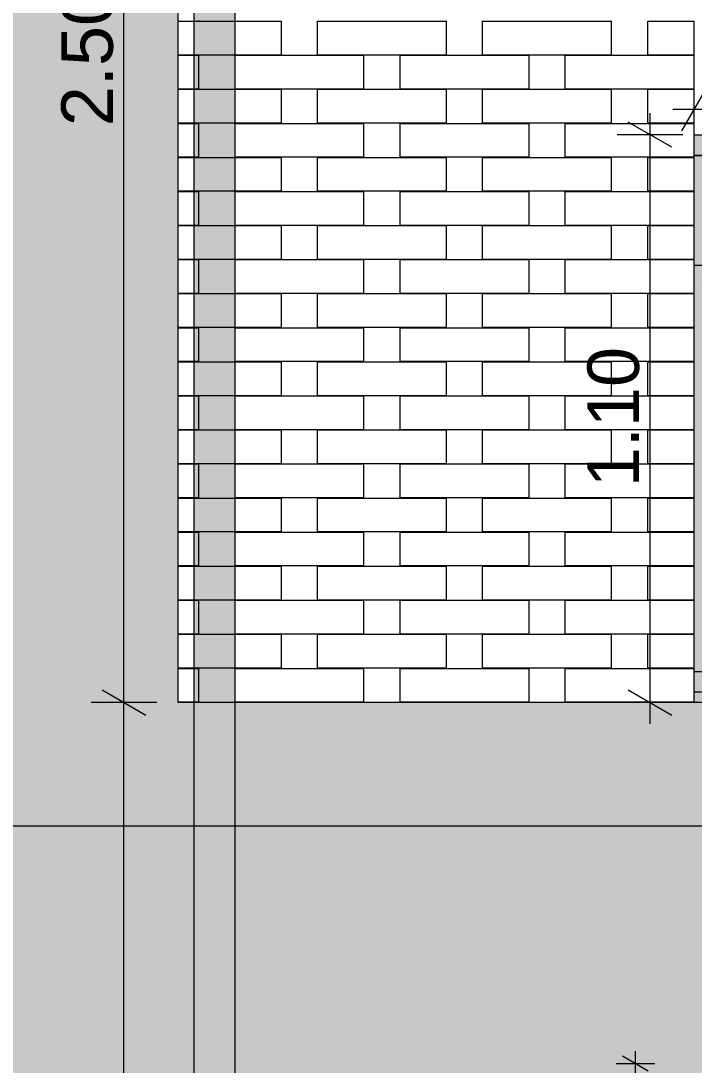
# Model space of a CAD drawing. Header units: millimetres. Extents: x 475616349 to 476941521, y 4620115302 to 4621446928.
# Drawn here: x 476654757 to 476656062, y 4620522118 to 4620524141 of the extents above; entities that cross this region are included whole.
import ezdxf

# ---------------------------------------------------------------- set-up
doc = ezdxf.new("R2010")
doc.units = ezdxf.units.MM
doc.header["$MEASUREMENT"] = 0
doc.set_wipeout_variables(frame=1)
doc.linetypes.add('Wipeout_Contour', pattern=[1000, 0, -1000])
for name, color, linetype, lineweight in [('0_Pen_No__250_Pen_No__255', 255, 'Continuous', 0), ('0_Pen_No__250_Pen_No__7', 7, 'Continuous', 0), ('2D Drafting - General_Pen_No__30_Pen_No__9_Pen_No__9_Pen_No__253', 252, 'Continuous', 0), ('2D Drafting - General_Pen_No__30_Pen_No__9_Pen_No__9_Pen_No__7', 7, 'Continuous', 0), ('New_2D Drafting - General_Pen_No__30_Pen_No__9_Pen_No__9_Pen_No__255', 255, 'Continuous', 0), ('New_2D Drafting - General_Pen_No__30_Pen_No__9_Pen_No__9_Pen_No__7', 7, 'Continuous', 0), ('New_Structural - Bearing_Pen_No__250', 7, 'Continuous', 0), ('New_zoma_Pen_No__4', 7, 'Continuous', 0), ('New_zoma_Pen_No__7', 7, 'Continuous', 0), ('Structural - Bearing_Pen_No__250', 7, 'Continuous', 0), ('zoma_Pen_No__142', 142, 'Continuous', 0)]:
    doc.layers.add(name, color=color, linetype=linetype, lineweight=lineweight)
doc.layers.add('New_zoma', color=7, linetype='Continuous')
doc.layers.add('zoma', color=7, linetype='Continuous')
doc.styles.add('GENERATED_STYLE_1', font='arial.ttf')
doc.styles.add('GENERATED_STYLE_2', font='arial.ttf')
doc.dimstyles.new('GENERATED_STYLE__1', dxfattribs={"dimtxt": 200, "dimasz": 64.421331, "dimexe": 0.18, "dimexo": 3, "dimgap": 0.09, "dimtad": 1, "dimtih": 1, "dimtoh": 1, "dimlfac": 0.001, "dimzin": 0, "dimdsep": 46, "dimtxsty": 'GENERATED_STYLE_2', "dimblk": 'ARROWHEAD_2', "dimblk1": 'ARROWHEAD_2', "dimblk2": 'ARROWHEAD_2', "dimcen": 0.09, "dimclrd": 142, "dimclre": 142, "dimclrt": 142, "dimadec": 0, "dimazin": 0, "dimtfac": 1, "dimtdec": 4, "dimtmove": 0, "dimatfit": 3, "dimfxl": 1, "dimtolj": 1, "dimtzin": 0, "dimarcsym": 0})
doc.dimstyles.new('GENERATED_STYLE__18', dxfattribs={"dimtxt": 100, "dimasz": 64.421331, "dimexe": 0.18, "dimexo": 3, "dimgap": 0.09, "dimtad": 1, "dimtih": 1, "dimtoh": 1, "dimlfac": 0.001, "dimzin": 0, "dimdsep": 46, "dimtxsty": 'GENERATED_STYLE_1', "dimblk": 'ARROWHEAD_2', "dimblk1": 'ARROWHEAD_2', "dimblk2": 'ARROWHEAD_2', "dimcen": 0.09, "dimclrd": 7, "dimclre": 7, "dimclrt": 7, "dimadec": 0, "dimazin": 0, "dimtfac": 1, "dimtdec": 4, "dimtmove": 0, "dimatfit": 3, "dimfxl": 1, "dimtolj": 1, "dimtzin": 0, "dimarcsym": 0})
doc.dimstyles.new('GENERATED_STYLE__19', dxfattribs={"dimtxt": 100, "dimasz": 64.421331, "dimexe": 0.18, "dimexo": 3, "dimgap": 0.09, "dimtad": 1, "dimlfac": 0.001, "dimzin": 0, "dimdsep": 46, "dimtxsty": 'GENERATED_STYLE_1', "dimblk": 'ARROWHEAD_2', "dimblk1": 'ARROWHEAD_2', "dimblk2": 'ARROWHEAD_2', "dimcen": 0.09, "dimclrd": 7, "dimclre": 7, "dimclrt": 7, "dimadec": 0, "dimazin": 0, "dimtfac": 1, "dimtdec": 4, "dimtmove": 0, "dimatfit": 3, "dimfxl": 1, "dimtolj": 1, "dimtzin": 0, "dimarcsym": 0})
doc.dimstyles.new('GENERATED_STYLE__20', dxfattribs={"dimtxt": 50, "dimasz": 38, "dimexe": 0.18, "dimexo": 3, "dimgap": 0.09, "dimtad": 1, "dimlfac": 0.001, "dimzin": 0, "dimdsep": 46, "dimtxsty": 'GENERATED_STYLE_1', "dimblk": 'ARROWHEAD_2', "dimblk1": 'ARROWHEAD_2', "dimblk2": 'ARROWHEAD_2', "dimcen": 0.09, "dimclrd": 7, "dimclre": 7, "dimclrt": 7, "dimadec": 0, "dimazin": 0, "dimtfac": 1, "dimtdec": 4, "dimtmove": 0, "dimatfit": 3, "dimfxl": 1, "dimtolj": 1, "dimtzin": 0, "dimarcsym": 0})
doc.dimstyles.new('GENERATED_STYLE__22', dxfattribs={"dimtxt": 50, "dimasz": 64.421331, "dimexe": 0.18, "dimexo": 3, "dimgap": 0.09, "dimtad": 1, "dimtih": 1, "dimtoh": 1, "dimlfac": 0.001, "dimzin": 0, "dimdsep": 46, "dimtxsty": 'GENERATED_STYLE_1', "dimblk": 'ARROWHEAD_2', "dimblk1": 'ARROWHEAD_2', "dimblk2": 'ARROWHEAD_2', "dimcen": 0.09, "dimclrd": 7, "dimclre": 7, "dimclrt": 7, "dimadec": 0, "dimazin": 0, "dimtfac": 1, "dimtdec": 4, "dimtmove": 0, "dimatfit": 3, "dimfxl": 1, "dimtolj": 1, "dimtzin": 0, "dimarcsym": 0})
doc.dimstyles.new('GENERATED_STYLE__50', dxfattribs={"dimtxt": 80.000001, "dimasz": 64.421331, "dimexe": 0.18, "dimexo": 3, "dimgap": 0.09, "dimtad": 1, "dimtih": 1, "dimtoh": 1, "dimlfac": 0.001, "dimzin": 0, "dimdsep": 46, "dimtxsty": 'GENERATED_STYLE_1', "dimblk": 'ARROWHEAD_2', "dimblk1": 'ARROWHEAD_2', "dimblk2": 'ARROWHEAD_2', "dimcen": 0.09, "dimclrd": 7, "dimclre": 7, "dimclrt": 7, "dimadec": 0, "dimazin": 0, "dimtfac": 1, "dimtdec": 4, "dimtmove": 0, "dimatfit": 3, "dimfxl": 1, "dimtolj": 1, "dimtzin": 0, "dimarcsym": 0})

# ---------------------------------------------------------------- blocks, each defined once
blk = doc.blocks.new('*D215', base_point=(476577134.1, 4620325125.7))
at = {"layer": 'zoma_Pen_No__142', "color": 142, "linetype": 'Continuous', "lineweight": 0, "transparency": 16777216}
for p, q in [((476647935.8, 4620514536.2), (476647935.8, 4620514663.4)), ((476689735.8, 4620514536.2), (476689735.8, 4620514663.4)), ((476647960.3, 4620514642.2), (476647911.3, 4620514557.4)), ((476689711.3, 4620514557.4), (476689760.3, 4620514642.2)), ((476647894.3, 4620514599.8), (476647935.8, 4620514599.8)), ((476647935.8, 4620514599.8), (476689735.8, 4620514599.8)), ((476689735.8, 4620514599.8), (476689777.2, 4620514599.8))]:
    blk.add_line(p, q, dxfattribs=at)
at = {"layer": 'zoma_Pen_No__142', "color": 142, "lineweight": 0, "transparency": 16777216, "insert": (476668493.8, 4620514639.8), "char_height": 200, "attachment_point": 7, "style": 'GENERATED_STYLE_2'}
blk.add_mtext('\\A1;{\\pql;\\fArial CYR|b0|i0|c204|p34;41.80}', dxfattribs=at)
blk = doc.blocks.new('ARROWHEAD_2')
at = {"color": 0, "linetype": 'Continuous', "lineweight": 0}
for p, q in [((-0.378, -0.655), (0.378, 0.655)), ((0, 0), (-1, 0))]:
    blk.add_line(p, q, dxfattribs=at)
blk = doc.blocks.new('*D728', base_point=(476577134.1, 4620325125.7))
at = {"layer": 'New_zoma_Pen_No__4', "color": 7, "linetype": 'Continuous', "lineweight": 0, "transparency": 16777216}
for p, q in [((476655973.2, 4620522105.9), (476655923.2, 4620522134.8)), ((476655948.2, 4620522120.4), (476655948.2, 4620522144.8)), ((476655985.7, 4620522120.4), (476655910.7, 4620522120.4)), ((476655948.2, 4620519620.4), (476655948.2, 4620522120.4)), ((476655985.7, 4620519620.4), (476655910.7, 4620519620.4)), ((476655923.2, 4620519634.8), (476655973.2, 4620519606)), ((476655948.2, 4620519596), (476655948.2, 4620519620.4))]:
    blk.add_line(p, q, dxfattribs=at)
at = {"color": 254, "linetype": 'Wipeout_Contour', "lineweight": 0, "ltscale": 18580167479.62751, "transparency": 16777216}
blk.add_wipeout([(476655938.2, 4620520803.9), (476655938.2, 4620520936.9), (476655888.2, 4620520936.9), (476655888.2, 4620520803.9)], dxfattribs=at).dxf.layer = 'New_zoma'
at = {"layer": 'New_zoma_Pen_No__7', "color": 7, "lineweight": 0, "transparency": 16777216, "insert": (476655938.2, 4620520803.9), "char_height": 50, "attachment_point": 7, "rotation": 90, "style": 'GENERATED_STYLE_1'}
blk.add_mtext('\\A1;{\\pql;\\fArial|b0|i0|c0|p34;2.50}', dxfattribs=at)
blk = doc.blocks.new('*D730', base_point=(476577134.1, 4620325125.7))
at = {"layer": 'New_zoma_Pen_No__4', "color": 7, "linetype": 'Continuous', "lineweight": 0, "transparency": 16777216}
for p, q in [((476655976.6, 4620523920.3), (476655976.6, 4620523961.8)), ((476656019, 4620523895.9), (476655934.2, 4620523944.8)), ((476656040.2, 4620523920.3), (476655913, 4620523920.3)), ((476655976.6, 4620522820.4), (476655976.6, 4620523920.3)), ((476655934.2, 4620522844.8), (476656019, 4620522795.9)), ((476656040.2, 4620522820.4), (476655913, 4620522820.4)), ((476655976.6, 4620522778.9), (476655976.6, 4620522820.4))]:
    blk.add_line(p, q, dxfattribs=at)
at = {"layer": 'New_zoma_Pen_No__7', "color": 7, "lineweight": 0, "transparency": 16777216, "insert": (476655956.6, 4620523237.3), "char_height": 100, "attachment_point": 7, "rotation": 90, "style": 'GENERATED_STYLE_1'}
blk.add_mtext('\\A1;{\\pql;\\fArial|b0|i0|c0|p34;1.10}', dxfattribs=at)
blk = doc.blocks.new('*D732', base_point=(476577134.1, 4620325125.7))
at = {"layer": 'New_zoma_Pen_No__4', "color": 7, "linetype": 'Continuous', "lineweight": 0, "transparency": 16777216}
for p, q in [((476654914.2, 4620522844.8), (476654999, 4620522795.9)), ((476655020.2, 4620522820.4), (476654893, 4620522820.4)), ((476654956.6, 4620519520.4), (476654956.6, 4620522820.4)), ((476654914.2, 4620519544.8), (476654999, 4620519495.9)), ((476655020.2, 4620519520.4), (476654893, 4620519520.4))]:
    blk.add_line(p, q, dxfattribs=at)
at = {"layer": 'New_zoma_Pen_No__7', "color": 7, "lineweight": 0, "transparency": 16777216, "insert": (476654936.6, 4620521037.3), "char_height": 100, "attachment_point": 7, "rotation": 90, "style": 'GENERATED_STYLE_1'}
blk.add_mtext('\\A1;{\\pql;\\fArial|b0|i0|c0|p34;3.30}', dxfattribs=at)
blk = doc.blocks.new('*D733', base_point=(476577134.1, 4620325125.7))
at = {"layer": 'New_zoma_Pen_No__4', "color": 7, "linetype": 'Continuous', "lineweight": 0, "transparency": 16777216}
for p, q in [((476654914.2, 4620525343.8), (476654999, 4620525294.9)), ((476655020.2, 4620525319.4), (476654893, 4620525319.4)), ((476654956.6, 4620522820.4), (476654956.6, 4620525319.4)), ((476654914.2, 4620522844.8), (476654999, 4620522795.9)), ((476655020.2, 4620522820.4), (476654893, 4620522820.4))]:
    blk.add_line(p, q, dxfattribs=at)
at = {"layer": 'New_zoma_Pen_No__7', "color": 7, "lineweight": 0, "transparency": 16777216, "insert": (476654936.6, 4620523936.8), "char_height": 100, "attachment_point": 7, "rotation": 90, "style": 'GENERATED_STYLE_1'}
blk.add_mtext('\\A1;{\\pql;\\fArial|b0|i0|c0|p34;2.50}', dxfattribs=at)
blk = doc.blocks.new('*D739', base_point=(476577134.1, 4620325125.7))
at = {"layer": 'New_zoma_Pen_No__4', "color": 7, "linetype": 'Continuous', "lineweight": 0, "transparency": 16777216}
for p, q in [((476654662, 4620522517.5), (476654662, 4620522644.6)), ((476661962.1, 4620522517.5), (476661962.1, 4620522644.6)), ((476654686.5, 4620522623.4), (476654637.5, 4620522538.6)), ((476661937.7, 4620522538.6), (476661986.6, 4620522623.4)), ((476654620.6, 4620522581), (476654662, 4620522581)), ((476654662, 4620522581), (476661962.1, 4620522581)), ((476661962.1, 4620522581), (476662003.6, 4620522581))]:
    blk.add_line(p, q, dxfattribs=at)
at = {"layer": 'New_zoma_Pen_No__7', "color": 7, "lineweight": 0, "transparency": 16777216, "insert": (476658179, 4620522601), "char_height": 100, "attachment_point": 7, "style": 'GENERATED_STYLE_1'}
blk.add_mtext('\\A1;{\\pql;\\fArial|b0|i0|c0|p34;7.30}', dxfattribs=at)
blk = doc.blocks.new('*D752', base_point=(476577134.1, 4620325125.7))
at = {"layer": 'New_zoma_Pen_No__4', "color": 7, "linetype": 'Continuous', "lineweight": 0, "transparency": 16777216}
for p, q in [((476656062, 4620526827.7), (476656062, 4620526954.8)), ((476660562, 4620526827.7), (476660562, 4620526954.8)), ((476656086.5, 4620526933.6), (476656037.5, 4620526848.9)), ((476660537.5, 4620526848.9), (476660586.5, 4620526933.6)), ((476656020.6, 4620526891.2), (476656062, 4620526891.2)), ((476656062, 4620526891.2), (476660562, 4620526891.2)), ((476660562, 4620526891.2), (476660603.5, 4620526891.2))]:
    blk.add_line(p, q, dxfattribs=at)
at = {"layer": 'New_zoma_Pen_No__7', "color": 7, "lineweight": 0, "transparency": 16777216, "insert": (476658179, 4620526911.2), "char_height": 100, "attachment_point": 7, "style": 'GENERATED_STYLE_1'}
blk.add_mtext('\\A1;{\\pql;\\fArial|b0|i0|c0|p34;4.50}', dxfattribs=at)
blk = doc.blocks.new('*D756', base_point=(476577134.1, 4620325125.7))
at = {"layer": 'New_zoma_Pen_No__4', "color": 7, "linetype": 'Continuous', "lineweight": 0, "transparency": 16777216}
for p, q in [((476656062, 4620530027.7), (476656062, 4620530154.8)), ((476660562, 4620530027.7), (476660562, 4620530154.8)), ((476656086.5, 4620530133.6), (476656037.5, 4620530048.9)), ((476660537.5, 4620530048.9), (476660586.5, 4620530133.6)), ((476656020.6, 4620530091.2), (476656062, 4620530091.2)), ((476656062, 4620530091.2), (476660562, 4620530091.2)), ((476660562, 4620530091.2), (476660603.5, 4620530091.2))]:
    blk.add_line(p, q, dxfattribs=at)
at = {"layer": 'New_zoma_Pen_No__7', "color": 7, "lineweight": 0, "transparency": 16777216, "insert": (476658179, 4620530111.2), "char_height": 100, "attachment_point": 7, "style": 'GENERATED_STYLE_1'}
blk.add_mtext('\\A1;{\\pql;\\fArial|b0|i0|c0|p34;4.50}', dxfattribs=at)
blk = doc.blocks.new('*D2095', base_point=(476577134.1, 4620325125.7))
at = {"layer": 'New_zoma_Pen_No__4', "color": 7, "linetype": 'Continuous', "lineweight": 0, "transparency": 16777216}
for p, q in [((476656062, 4620523906.5), (476656062, 4620524033.7)), ((476660562, 4620523906.5), (476660562, 4620524033.7)), ((476656086.5, 4620524012.5), (476656037.5, 4620523927.7)), ((476660537.5, 4620523927.7), (476660586.5, 4620524012.5)), ((476656020.6, 4620523970.1), (476656062, 4620523970.1)), ((476656062, 4620523970.1), (476660562, 4620523970.1)), ((476660562, 4620523970.1), (476660603.5, 4620523970.1))]:
    blk.add_line(p, q, dxfattribs=at)
at = {"layer": 'New_zoma_Pen_No__7', "color": 7, "lineweight": 0, "transparency": 16777216, "insert": (476658205.6, 4620523986.1), "char_height": 80, "attachment_point": 7, "style": 'GENERATED_STYLE_1'}
blk.add_mtext('\\A1;{\\pql;\\fArial|b0|i0|c0|p34;4.50}', dxfattribs=at)
blk = doc.blocks.new('*D2266', base_point=(476577134.1, 4620325125.7))
at = {"layer": 'New_zoma_Pen_No__4', "color": 7, "linetype": 'Continuous', "lineweight": 0, "transparency": 16777216}
for p, q in [((476656102, 4620523604.2), (476656102, 4620523731.4)), ((476657555, 4620523604.2), (476657555, 4620523731.4)), ((476656126.5, 4620523710.2), (476656077.5, 4620523625.4)), ((476657530.5, 4620523625.4), (476657579.5, 4620523710.2)), ((476656060.6, 4620523667.8), (476656102, 4620523667.8)), ((476656102, 4620523667.8), (476657555, 4620523667.8)), ((476657555, 4620523667.8), (476657596.5, 4620523667.8))]:
    blk.add_line(p, q, dxfattribs=at)
at = {"color": 254, "linetype": 'Wipeout_Contour', "lineweight": 0, "ltscale": 18580179125.26912, "transparency": 16777216}
blk.add_wipeout([(476656762, 4620523677.8), (476656895, 4620523677.8), (476656895, 4620523727.8), (476656762, 4620523727.8)], dxfattribs=at).dxf.layer = 'New_zoma'
at = {"layer": 'New_zoma_Pen_No__7', "color": 7, "lineweight": 0, "transparency": 16777216, "insert": (476656762, 4620523677.8), "char_height": 50, "attachment_point": 7, "style": 'GENERATED_STYLE_1'}
blk.add_mtext('\\A1;{\\pql;\\fArial|b0|i0|c0|p34;1.45}', dxfattribs=at)

msp = doc.modelspace()

# ---------------------------------------------------------------- hatches: boundary and pattern name
at = {"layer": '0_Pen_No__250_Pen_No__255', "linetype": 'Continuous', "lineweight": 0, "true_color": 0x3f3f3f}
msp.add_hatch(color=250, dxfattribs=at).paths.add_polyline_path([(476655172.006, 4620517320.31), (476655172.006, 4620529295.176), (476655092.007, 4620529295.176), (476655092.007, 4620517320.31)])
at = {"layer": '2D Drafting - General_Pen_No__30_Pen_No__9_Pen_No__9_Pen_No__253', "linetype": 'Continuous', "lineweight": 0}
h = msp.add_hatch(dxfattribs=at)
h.set_pattern_fill('BRICK___RUNNING_BOND', color=252, style=0, pattern_type=2)
h.set_pattern_definition([(0, (476692910.175, 4620522353.93), (0, 66.64), []), (90, (476692910.17, 4620522353.93), (-244.8, 0), [66.64, -66.64]), (90, (476693032.57, 4620522420.57), (-244.8, 0), [66.64, -66.64])])
h.paths.add_polyline_path([(476647692.13, 4620532819.956), (476647692.13, 4620519520.362), (476648861.998, 4620519520.362), (476648862.006, 4620522120.37), (476648862.006, 4620523542.007), (476648862.006, 4620531720.362), (476648862.006, 4620531932.715), (476648862.006, 4620532420.362), (476654662.006, 4620532420.362), (476654662.006, 4620519520.362), (476661919.968, 4620519520.362), (476661962.147, 4620519520.362), (476661962.147, 4620522820.364), (476661962.147, 4620525320.374), (476661962.147, 4620525944.887), (476661962.147, 4620532420.374), (476665762.003, 4620532420.374), (476665762.003, 4620522120.38), (476665162.198, 4620522120.38), (476665162.198, 4620517320.329), (476668462.159, 4620517320.329), (476668462.159, 4620517320.295), (476668932.159, 4620517320.295), (476668932.159, 4620532819.956), (476661962.147, 4620532819.956), (476655062.006, 4620532819.956)])
h.paths.add_polyline_path([(476661562.006, 4620526020.374), (476655062.006, 4620526020.374), (476655062.006, 4620528520.374), (476661562.006, 4620528520.374)], flags=0)
h.paths.add_polyline_path([(476661562.006, 4620522820.364), (476655062.006, 4620522820.364), (476655062.006, 4620525320.374), (476661562.006, 4620525320.374)], flags=0)
h.paths.add_polyline_path([(476661562.006, 4620529220.374), (476655062.006, 4620529220.374), (476655062.006, 4620531720.361), (476661562.006, 4620531720.361)], flags=0)
h.paths.add_polyline_path([(476656112.047, 4620522120.412), (476656112.047, 4620519620.412), (476657707.931, 4620519620.412), (476657712.047, 4620519620.412), (476657712.047, 4620522120.412)], flags=0)
h.paths.add_polyline_path([(476666262.224, 4620522120.362), (476666262.224, 4620520520.362), (476667862.223, 4620520520.362), (476667862.223, 4620522120.362)], flags=0)
h.paths.add_polyline_path([(476667862.223, 4620530120.362), (476667862.223, 4620531720.362), (476666262.224, 4620531720.362), (476666262.224, 4620530120.362)], flags=0)
h.paths.add_polyline_path([(476666262.228, 4620528520.362), (476666262.228, 4620526920.362), (476667862.228, 4620526920.362), (476667862.228, 4620528520.362)], flags=0)
h.paths.add_polyline_path([(476666262.228, 4620523720.362), (476667862.228, 4620523720.362), (476667862.228, 4620525320.362), (476666262.228, 4620525320.362)], flags=0)
h.paths.add_polyline_path([(476666262.435, 4620518320.362), (476667862.006, 4620518320.362), (476667862.006, 4620518920.362), (476666262.435, 4620518920.362)], flags=0)
at = {"layer": 'New_2D Drafting - General_Pen_No__30_Pen_No__9_Pen_No__9_Pen_No__255', "linetype": 'Continuous', "lineweight": 0}
for points in [[(476660562.006, 4620523920.349), (476660562.006, 4620523880.349), (476656062.006, 4620523880.349), (476656062.006, 4620523920.349)], [(476656102.006, 4620522820.355), (476656062.006, 4620522820.355), (476656062.006, 4620523880.349), (476656102.006, 4620523880.349)], [(476660562.006, 4620522880.347), (476660562.006, 4620522840.347), (476656062.006, 4620522840.347), (476656062.006, 4620522880.347)]]:
    msp.add_hatch(color=255, dxfattribs=at).paths.add_polyline_path(points)

# ---------------------------------------------------------------- linework, layer by layer
at = {"layer": '0_Pen_No__250_Pen_No__7', "color": 7, "linetype": 'Continuous', "lineweight": 0, "flags": 128}
msp.add_lwpolyline([(476655172.006, 4620517320.31), (476655172.006, 4620529295.176), (476655092.007, 4620529295.176), (476655092.007, 4620517320.31)], close=True, dxfattribs=at)
at = {"layer": '2D Drafting - General_Pen_No__30_Pen_No__9_Pen_No__9_Pen_No__7', "color": 7, "linetype": 'Continuous', "lineweight": 0, "flags": 128}
msp.add_lwpolyline([(476661562.006, 4620522820.364), (476655062.006, 4620522820.364), (476655062.006, 4620525320.374), (476661562.006, 4620525320.374)], close=True, dxfattribs=at)
at = {"layer": 'New_2D Drafting - General_Pen_No__30_Pen_No__9_Pen_No__9_Pen_No__7', "color": 7, "linetype": 'Continuous', "lineweight": 0, "flags": 128}
for points in [[(476660562.006, 4620523920.349), (476660562.006, 4620523880.349), (476656062.006, 4620523880.349), (476656062.006, 4620523920.349)], [(476656102.006, 4620522820.355), (476656062.006, 4620522820.355), (476656062.006, 4620523880.349), (476656102.006, 4620523880.349)], [(476660562.006, 4620522880.347), (476660562.006, 4620522840.347), (476656062.006, 4620522840.347), (476656062.006, 4620522880.347)]]:
    msp.add_lwpolyline(points, close=True, dxfattribs=at)
at = {"layer": 'New_Structural - Bearing_Pen_No__250', "color": 7, "linetype": 'Continuous', "lineweight": 0}
for p, q in [((476655062.006, 4620524140.374), (476655262.006, 4620524140.374)), ((476655102.006, 4620524140.374), (476655102.006, 4620524141.374)), ((476655262.006, 4620524075.374), (476655262.006, 4620524140.374)), ((476655332.006, 4620524140.374), (476655582.006, 4620524140.374)), ((476655332.006, 4620524075.374), (476655332.006, 4620524140.374)), ((476655582.006, 4620524075.374), (476655582.006, 4620524140.374)), ((476655652.006, 4620524140.374), (476655902.006, 4620524140.374)), ((476655652.006, 4620524075.374), (476655652.006, 4620524140.374)), ((476655902.006, 4620524075.374), (476655902.006, 4620524140.374)), ((476655972.006, 4620524140.374), (476656062.006, 4620524140.374)), ((476655972.006, 4620524075.374), (476655972.006, 4620524140.374)), ((476656062.006, 4620524075.374), (476656062.006, 4620524140.374)), ((476655062.006, 4620524075.374), (476655262.006, 4620524075.374)), ((476655062.006, 4620524074.374), (476655102.006, 4620524074.374)), ((476655102.006, 4620524074.374), (476655102.006, 4620524075.374)), ((476655102.006, 4620524009.374), (476655102.006, 4620524074.374)), ((476655172.006, 4620524074.374), (476655422.006, 4620524074.374)), ((476655172.006, 4620524009.374), (476655172.006, 4620524074.374)), ((476655332.006, 4620524075.374), (476655582.006, 4620524075.374)), ((476655422.006, 4620524009.374), (476655422.006, 4620524074.374)), ((476655492.006, 4620524074.374), (476655742.006, 4620524074.374)), ((476655492.006, 4620524009.374), (476655492.006, 4620524074.374)), ((476655652.006, 4620524075.374), (476655902.006, 4620524075.374)), ((476655742.006, 4620524009.374), (476655742.006, 4620524074.374)), ((476655812.006, 4620524074.374), (476656062.006, 4620524074.374)), ((476655812.006, 4620524009.374), (476655812.006, 4620524074.374)), ((476655972.006, 4620524075.374), (476656062.006, 4620524075.374)), ((476656062.006, 4620524009.374), (476656062.006, 4620524074.374)), ((476655062.006, 4620524009.374), (476655102.006, 4620524009.374)), ((476655062.006, 4620524008.374), (476655262.006, 4620524008.374)), ((476655102.006, 4620524008.374), (476655102.006, 4620524009.374)), ((476655172.006, 4620524009.374), (476655422.006, 4620524009.374)), ((476655262.006, 4620523943.374), (476655262.006, 4620524008.374)), ((476655332.006, 4620524008.374), (476655582.006, 4620524008.374)), ((476655332.006, 4620523943.374), (476655332.006, 4620524008.374)), ((476655492.006, 4620524009.374), (476655742.006, 4620524009.374)), ((476655582.006, 4620523943.374), (476655582.006, 4620524008.374)), ((476655652.006, 4620524008.374), (476655902.006, 4620524008.374)), ((476655652.006, 4620523943.374), (476655652.006, 4620524008.374)), ((476655812.006, 4620524009.374), (476656062.006, 4620524009.374)), ((476655902.006, 4620523943.374), (476655902.006, 4620524008.374)), ((476655972.006, 4620524008.374), (476656062.006, 4620524008.374)), ((476655972.006, 4620523943.374), (476655972.006, 4620524008.374)), ((476656062.006, 4620523943.374), (476656062.006, 4620524008.374)), ((476655062.006, 4620523943.374), (476655262.006, 4620523943.374)), ((476655062.006, 4620523942.374), (476655102.006, 4620523942.374)), ((476655102.006, 4620523942.374), (476655102.006, 4620523943.374)), ((476655102.006, 4620523877.374), (476655102.006, 4620523942.374)), ((476655172.006, 4620523942.374), (476655422.006, 4620523942.374)), ((476655172.006, 4620523877.374), (476655172.006, 4620523942.374)), ((476655332.006, 4620523943.374), (476655582.006, 4620523943.374)), ((476655422.006, 4620523877.374), (476655422.006, 4620523942.374)), ((476655492.006, 4620523942.374), (476655742.006, 4620523942.374)), ((476655492.006, 4620523877.374), (476655492.006, 4620523942.374)), ((476655652.006, 4620523943.374), (476655902.006, 4620523943.374)), ((476655742.006, 4620523877.374), (476655742.006, 4620523942.374)), ((476655812.006, 4620523942.374), (476656062.006, 4620523942.374)), ((476655812.006, 4620523877.374), (476655812.006, 4620523942.374)), ((476655972.006, 4620523943.374), (476656062.006, 4620523943.374)), ((476656062.006, 4620523877.374), (476656062.006, 4620523942.374)), ((476655062.006, 4620523877.374), (476655102.006, 4620523877.374)), ((476655062.006, 4620523876.374), (476655262.006, 4620523876.374)), ((476655102.006, 4620523876.374), (476655102.006, 4620523877.374)), ((476655172.006, 4620523877.374), (476655422.006, 4620523877.374)), ((476655262.006, 4620523811.374), (476655262.006, 4620523876.374)), ((476655332.006, 4620523876.374), (476655582.006, 4620523876.374)), ((476655332.006, 4620523811.374), (476655332.006, 4620523876.374)), ((476655492.006, 4620523877.374), (476655742.006, 4620523877.374)), ((476655582.006, 4620523811.374), (476655582.006, 4620523876.374)), ((476655652.006, 4620523876.374), (476655902.006, 4620523876.374)), ((476655652.006, 4620523811.374), (476655652.006, 4620523876.374)), ((476655812.006, 4620523877.374), (476656062.006, 4620523877.374)), ((476655902.006, 4620523811.374), (476655902.006, 4620523876.374)), ((476655972.006, 4620523876.374), (476656062.006, 4620523876.374)), ((476655972.006, 4620523811.374), (476655972.006, 4620523876.374)), ((476656062.006, 4620523811.374), (476656062.006, 4620523876.374)), ((476655062.006, 4620523811.374), (476655262.006, 4620523811.374)), ((476655062.006, 4620523810.374), (476655102.006, 4620523810.374)), ((476655102.006, 4620523810.374), (476655102.006, 4620523811.374)), ((476655102.006, 4620523745.374), (476655102.006, 4620523810.374)), ((476655172.006, 4620523810.374), (476655422.006, 4620523810.374)), ((476655172.006, 4620523745.374), (476655172.006, 4620523810.374)), ((476655332.006, 4620523811.374), (476655582.006, 4620523811.374)), ((476655422.006, 4620523745.374), (476655422.006, 4620523810.374)), ((476655492.006, 4620523810.374), (476655742.006, 4620523810.374)), ((476655492.006, 4620523745.374), (476655492.006, 4620523810.374)), ((476655652.006, 4620523811.374), (476655902.006, 4620523811.374)), ((476655742.006, 4620523745.374), (476655742.006, 4620523810.374)), ((476655812.006, 4620523810.374), (476656062.006, 4620523810.374)), ((476655812.006, 4620523745.374), (476655812.006, 4620523810.374)), ((476655972.006, 4620523811.374), (476656062.006, 4620523811.374)), ((476656062.006, 4620523745.374), (476656062.006, 4620523810.374)), ((476655062.006, 4620523745.374), (476655102.006, 4620523745.374)), ((476655062.006, 4620523744.374), (476655262.006, 4620523744.374)), ((476655102.006, 4620523744.374), (476655102.006, 4620523745.374)), ((476655172.006, 4620523745.374), (476655422.006, 4620523745.374)), ((476655262.006, 4620523679.374), (476655262.006, 4620523744.374)), ((476655332.006, 4620523744.374), (476655582.006, 4620523744.374)), ((476655332.006, 4620523679.374), (476655332.006, 4620523744.374)), ((476655492.006, 4620523745.374), (476655742.006, 4620523745.374)), ((476655582.006, 4620523679.374), (476655582.006, 4620523744.374)), ((476655652.006, 4620523744.374), (476655902.006, 4620523744.374)), ((476655652.006, 4620523679.374), (476655652.006, 4620523744.374)), ((476655812.006, 4620523745.374), (476656062.006, 4620523745.374)), ((476655902.006, 4620523679.374), (476655902.006, 4620523744.374)), ((476655972.006, 4620523744.374), (476656062.006, 4620523744.374)), ((476655972.006, 4620523679.374), (476655972.006, 4620523744.374)), ((476656062.006, 4620523679.374), (476656062.006, 4620523744.374)), ((476655062.006, 4620523679.374), (476655262.006, 4620523679.374)), ((476655062.006, 4620523678.374), (476655102.006, 4620523678.374)), ((476655102.006, 4620523678.374), (476655102.006, 4620523679.374)), ((476655102.006, 4620523613.374), (476655102.006, 4620523678.374)), ((476655172.006, 4620523678.374), (476655422.006, 4620523678.374)), ((476655172.006, 4620523613.374), (476655172.006, 4620523678.374)), ((476655332.006, 4620523679.374), (476655582.006, 4620523679.374)), ((476655422.006, 4620523613.374), (476655422.006, 4620523678.374)), ((476655492.006, 4620523678.374), (476655742.006, 4620523678.374)), ((476655492.006, 4620523613.374), (476655492.006, 4620523678.374)), ((476655652.006, 4620523679.374), (476655902.006, 4620523679.374)), ((476655742.006, 4620523613.374), (476655742.006, 4620523678.374)), ((476655812.006, 4620523678.374), (476656062.006, 4620523678.374)), ((476655812.006, 4620523613.374), (476655812.006, 4620523678.374)), ((476655972.006, 4620523679.374), (476656062.006, 4620523679.374)), ((476656062.006, 4620523613.374), (476656062.006, 4620523678.374)), ((476655062.006, 4620523613.374), (476655102.006, 4620523613.374)), ((476655062.006, 4620523612.374), (476655262.006, 4620523612.374)), ((476655102.006, 4620523612.374), (476655102.006, 4620523613.374)), ((476655172.006, 4620523613.374), (476655422.006, 4620523613.374)), ((476655262.006, 4620523547.374), (476655262.006, 4620523612.374)), ((476655332.006, 4620523612.374), (476655582.006, 4620523612.374)), ((476655332.006, 4620523547.374), (476655332.006, 4620523612.374)), ((476655492.006, 4620523613.374), (476655742.006, 4620523613.374)), ((476655582.006, 4620523547.374), (476655582.006, 4620523612.374)), ((476655652.006, 4620523612.374), (476655902.006, 4620523612.374)), ((476655652.006, 4620523547.374), (476655652.006, 4620523612.374)), ((476655812.006, 4620523613.374), (476656062.006, 4620523613.374)), ((476655902.006, 4620523547.374), (476655902.006, 4620523612.374)), ((476655972.006, 4620523612.374), (476656062.006, 4620523612.374)), ((476655972.006, 4620523547.374), (476655972.006, 4620523612.374)), ((476656062.006, 4620523547.374), (476656062.006, 4620523612.374)), ((476655062.006, 4620523547.374), (476655262.006, 4620523547.374)), ((476655062.006, 4620523546.374), (476655102.006, 4620523546.374)), ((476655102.006, 4620523546.374), (476655102.006, 4620523547.374)), ((476655102.006, 4620523481.374), (476655102.006, 4620523546.374)), ((476655172.006, 4620523546.374), (476655422.006, 4620523546.374)), ((476655172.006, 4620523481.374), (476655172.006, 4620523546.374)), ((476655332.006, 4620523547.374), (476655582.006, 4620523547.374)), ((476655422.006, 4620523481.374), (476655422.006, 4620523546.374)), ((476655492.006, 4620523546.374), (476655742.006, 4620523546.374)), ((476655492.006, 4620523481.374), (476655492.006, 4620523546.374)), ((476655652.006, 4620523547.374), (476655902.006, 4620523547.374)), ((476655742.006, 4620523481.374), (476655742.006, 4620523546.374)), ((476655812.006, 4620523546.374), (476656062.006, 4620523546.374)), ((476655812.006, 4620523481.374), (476655812.006, 4620523546.374)), ((476655972.006, 4620523547.374), (476656062.006, 4620523547.374)), ((476656062.006, 4620523481.374), (476656062.006, 4620523546.374)), ((476655062.006, 4620523481.374), (476655102.006, 4620523481.374)), ((476655062.006, 4620523480.374), (476655262.006, 4620523480.374)), ((476655102.006, 4620523480.374), (476655102.006, 4620523481.374)), ((476655172.006, 4620523481.374), (476655422.006, 4620523481.374)), ((476655262.006, 4620523415.374), (476655262.006, 4620523480.374)), ((476655332.006, 4620523480.374), (476655582.006, 4620523480.374)), ((476655332.006, 4620523415.374), (476655332.006, 4620523480.374)), ((476655492.006, 4620523481.374), (476655742.006, 4620523481.374)), ((476655582.006, 4620523415.374), (476655582.006, 4620523480.374)), ((476655652.006, 4620523480.374), (476655902.006, 4620523480.374)), ((476655652.006, 4620523415.374), (476655652.006, 4620523480.374)), ((476655812.006, 4620523481.374), (476656062.006, 4620523481.374)), ((476655902.006, 4620523415.374), (476655902.006, 4620523480.374)), ((476655972.006, 4620523480.374), (476656062.006, 4620523480.374)), ((476655972.006, 4620523415.374), (476655972.006, 4620523480.374)), ((476656062.006, 4620523415.374), (476656062.006, 4620523480.374)), ((476655062.006, 4620523415.374), (476655262.006, 4620523415.374)), ((476655062.006, 4620523414.374), (476655102.006, 4620523414.374)), ((476655102.006, 4620523414.374), (476655102.006, 4620523415.374)), ((476655102.006, 4620523349.374), (476655102.006, 4620523414.374)), ((476655172.006, 4620523414.374), (476655422.006, 4620523414.374)), ((476655172.006, 4620523349.374), (476655172.006, 4620523414.374)), ((476655332.006, 4620523415.374), (476655582.006, 4620523415.374)), ((476655422.006, 4620523349.374), (476655422.006, 4620523414.374)), ((476655492.006, 4620523414.374), (476655742.006, 4620523414.374)), ((476655492.006, 4620523349.374), (476655492.006, 4620523414.374)), ((476655652.006, 4620523415.374), (476655902.006, 4620523415.374)), ((476655742.006, 4620523349.374), (476655742.006, 4620523414.374)), ((476655812.006, 4620523414.374), (476656062.006, 4620523414.374)), ((476655812.006, 4620523349.374), (476655812.006, 4620523414.374)), ((476655972.006, 4620523415.374), (476656062.006, 4620523415.374)), ((476656062.006, 4620523349.374), (476656062.006, 4620523414.374)), ((476655062.006, 4620523349.374), (476655102.006, 4620523349.374)), ((476655062.006, 4620523348.374), (476655262.006, 4620523348.374)), ((476655102.006, 4620523348.374), (476655102.006, 4620523349.374)), ((476655172.006, 4620523349.374), (476655422.006, 4620523349.374)), ((476655262.006, 4620523283.374), (476655262.006, 4620523348.374)), ((476655332.006, 4620523348.374), (476655582.006, 4620523348.374)), ((476655332.006, 4620523283.374), (476655332.006, 4620523348.374)), ((476655492.006, 4620523349.374), (476655742.006, 4620523349.374)), ((476655582.006, 4620523283.374), (476655582.006, 4620523348.374)), ((476655652.006, 4620523348.374), (476655902.006, 4620523348.374)), ((476655652.006, 4620523283.374), (476655652.006, 4620523348.374)), ((476655812.006, 4620523349.374), (476656062.006, 4620523349.374)), ((476655902.006, 4620523283.374), (476655902.006, 4620523348.374)), ((476655972.006, 4620523348.374), (476656062.006, 4620523348.374)), ((476655972.006, 4620523283.374), (476655972.006, 4620523348.374)), ((476656062.006, 4620523283.374), (476656062.006, 4620523348.374)), ((476655062.006, 4620523283.374), (476655262.006, 4620523283.374)), ((476655062.006, 4620523282.374), (476655102.006, 4620523282.374)), ((476655102.006, 4620523282.374), (476655102.006, 4620523283.374)), ((476655102.006, 4620523217.374), (476655102.006, 4620523282.374)), ((476655172.006, 4620523282.374), (476655422.006, 4620523282.374)), ((476655172.006, 4620523217.374), (476655172.006, 4620523282.374)), ((476655332.006, 4620523283.374), (476655582.006, 4620523283.374)), ((476655422.006, 4620523217.374), (476655422.006, 4620523282.374)), ((476655492.006, 4620523282.374), (476655742.006, 4620523282.374)), ((476655492.006, 4620523217.374), (476655492.006, 4620523282.374)), ((476655652.006, 4620523283.374), (476655902.006, 4620523283.374)), ((476655742.006, 4620523217.374), (476655742.006, 4620523282.374)), ((476655812.006, 4620523282.374), (476656062.006, 4620523282.374)), ((476655812.006, 4620523217.374), (476655812.006, 4620523282.374)), ((476655972.006, 4620523283.374), (476656062.006, 4620523283.374)), ((476656062.006, 4620523217.374), (476656062.006, 4620523282.374)), ((476655062.006, 4620523217.374), (476655102.006, 4620523217.374)), ((476655062.006, 4620523216.374), (476655262.006, 4620523216.374)), ((476655102.006, 4620523216.374), (476655102.006, 4620523217.374)), ((476655172.006, 4620523217.374), (476655422.006, 4620523217.374)), ((476655262.006, 4620523151.374), (476655262.006, 4620523216.374)), ((476655332.006, 4620523216.374), (476655582.006, 4620523216.374)), ((476655332.006, 4620523151.374), (476655332.006, 4620523216.374)), ((476655492.006, 4620523217.374), (476655742.006, 4620523217.374)), ((476655582.006, 4620523151.374), (476655582.006, 4620523216.374)), ((476655652.006, 4620523216.374), (476655902.006, 4620523216.374)), ((476655652.006, 4620523151.374), (476655652.006, 4620523216.374)), ((476655812.006, 4620523217.374), (476656062.006, 4620523217.374)), ((476655902.006, 4620523151.374), (476655902.006, 4620523216.374)), ((476655972.006, 4620523216.374), (476656062.006, 4620523216.374)), ((476655972.006, 4620523151.374), (476655972.006, 4620523216.374)), ((476656062.006, 4620523151.374), (476656062.006, 4620523216.374)), ((476655062.006, 4620523151.374), (476655262.006, 4620523151.374)), ((476655062.006, 4620523150.374), (476655102.006, 4620523150.374)), ((476655102.006, 4620523150.374), (476655102.006, 4620523151.374)), ((476655102.006, 4620523085.374), (476655102.006, 4620523150.374)), ((476655172.006, 4620523150.374), (476655422.006, 4620523150.374)), ((476655172.006, 4620523085.374), (476655172.006, 4620523150.374)), ((476655332.006, 4620523151.374), (476655582.006, 4620523151.374)), ((476655422.006, 4620523085.374), (476655422.006, 4620523150.374)), ((476655492.006, 4620523150.374), (476655742.006, 4620523150.374)), ((476655492.006, 4620523085.374), (476655492.006, 4620523150.374)), ((476655652.006, 4620523151.374), (476655902.006, 4620523151.374)), ((476655742.006, 4620523085.374), (476655742.006, 4620523150.374)), ((476655812.006, 4620523150.374), (476656062.006, 4620523150.374)), ((476655812.006, 4620523085.374), (476655812.006, 4620523150.374)), ((476655972.006, 4620523151.374), (476656062.006, 4620523151.374)), ((476656062.006, 4620523085.374), (476656062.006, 4620523150.374)), ((476655062.006, 4620523085.374), (476655102.006, 4620523085.374)), ((476655062.006, 4620523084.374), (476655262.006, 4620523084.374)), ((476655102.006, 4620523084.374), (476655102.006, 4620523085.374)), ((476655172.006, 4620523085.374), (476655422.006, 4620523085.374)), ((476655262.006, 4620523019.374), (476655262.006, 4620523084.374)), ((476655332.006, 4620523084.374), (476655582.006, 4620523084.374)), ((476655332.006, 4620523019.374), (476655332.006, 4620523084.374)), ((476655492.006, 4620523085.374), (476655742.006, 4620523085.374)), ((476655582.006, 4620523019.374), (476655582.006, 4620523084.374)), ((476655652.006, 4620523084.374), (476655902.006, 4620523084.374)), ((476655652.006, 4620523019.374), (476655652.006, 4620523084.374)), ((476655812.006, 4620523085.374), (476656062.006, 4620523085.374)), ((476655902.006, 4620523019.374), (476655902.006, 4620523084.374)), ((476655972.006, 4620523084.374), (476656062.006, 4620523084.374)), ((476655972.006, 4620523019.374), (476655972.006, 4620523084.374)), ((476656062.006, 4620523019.374), (476656062.006, 4620523084.374)), ((476655062.006, 4620523019.374), (476655262.006, 4620523019.374)), ((476655102.006, 4620523018.374), (476655102.006, 4620523019.374)), ((476655332.006, 4620523019.374), (476655582.006, 4620523019.374)), ((476655652.006, 4620523019.374), (476655902.006, 4620523019.374)), ((476655972.006, 4620523019.374), (476656062.006, 4620523019.374)), ((476655062.006, 4620523018.374), (476655102.006, 4620523018.374)), ((476655102.006, 4620522953.374), (476655102.006, 4620523018.374)), ((476655172.006, 4620523018.374), (476655422.006, 4620523018.374)), ((476655172.006, 4620522953.374), (476655172.006, 4620523018.374)), ((476655422.006, 4620522953.374), (476655422.006, 4620523018.374)), ((476655492.006, 4620523018.374), (476655742.006, 4620523018.374)), ((476655492.006, 4620522953.374), (476655492.006, 4620523018.374)), ((476655742.006, 4620522953.374), (476655742.006, 4620523018.374)), ((476655812.006, 4620523018.374), (476656062.006, 4620523018.374)), ((476655812.006, 4620522953.374), (476655812.006, 4620523018.374)), ((476656062.006, 4620522953.374), (476656062.006, 4620523018.374)), ((476655062.006, 4620522953.374), (476655102.006, 4620522953.374)), ((476655062.006, 4620522952.374), (476655262.006, 4620522952.374)), ((476655102.006, 4620522952.374), (476655102.006, 4620522953.374)), ((476655172.006, 4620522953.374), (476655422.006, 4620522953.374)), ((476655262.006, 4620522887.374), (476655262.006, 4620522952.374)), ((476655332.006, 4620522952.374), (476655582.006, 4620522952.374)), ((476655332.006, 4620522887.374), (476655332.006, 4620522952.374)), ((476655492.006, 4620522953.374), (476655742.006, 4620522953.374)), ((476655582.006, 4620522887.374), (476655582.006, 4620522952.374)), ((476655652.006, 4620522952.374), (476655902.006, 4620522952.374)), ((476655652.006, 4620522887.374), (476655652.006, 4620522952.374)), ((476655812.006, 4620522953.374), (476656062.006, 4620522953.374)), ((476655902.006, 4620522887.374), (476655902.006, 4620522952.374)), ((476655972.006, 4620522952.374), (476656062.006, 4620522952.374)), ((476655972.006, 4620522887.374), (476655972.006, 4620522952.374)), ((476656062.006, 4620522887.374), (476656062.006, 4620522952.374)), ((476655062.006, 4620522887.374), (476655262.006, 4620522887.374)), ((476655062.006, 4620522886.374), (476655102.006, 4620522886.374)), ((476655102.006, 4620522886.374), (476655102.006, 4620522887.374)), ((476655102.006, 4620522821.374), (476655102.006, 4620522886.374)), ((476655172.006, 4620522886.374), (476655422.006, 4620522886.374)), ((476655172.006, 4620522821.374), (476655172.006, 4620522886.374)), ((476655332.006, 4620522887.374), (476655582.006, 4620522887.374)), ((476655422.006, 4620522821.374), (476655422.006, 4620522886.374)), ((476655492.006, 4620522886.374), (476655742.006, 4620522886.374)), ((476655492.006, 4620522821.374), (476655492.006, 4620522886.374)), ((476655652.006, 4620522887.374), (476655902.006, 4620522887.374)), ((476655742.006, 4620522821.374), (476655742.006, 4620522886.374)), ((476655812.006, 4620522886.374), (476656062.006, 4620522886.374)), ((476655812.006, 4620522821.374), (476655812.006, 4620522886.374)), ((476655972.006, 4620522887.374), (476656062.006, 4620522887.374)), ((476656062.006, 4620522821.374), (476656062.006, 4620522886.374)), ((476655062.006, 4620522821.374), (476655102.006, 4620522821.374)), ((476655102.006, 4620522820.374), (476655102.006, 4620522821.374)), ((476655172.006, 4620522821.374), (476655422.006, 4620522821.374)), ((476655492.006, 4620522821.374), (476655742.006, 4620522821.374)), ((476655812.006, 4620522821.374), (476656062.006, 4620522821.374))]:
    msp.add_line(p, q, dxfattribs=at)
at = {"layer": 'Structural - Bearing_Pen_No__250', "color": 7, "linetype": 'Continuous', "lineweight": 0}
for p, q in [((476655062.006, 4620524140.374), (476655062.006, 4620524141.374)), ((476655062.006, 4620524074.374), (476655062.006, 4620524075.374)), ((476655062.006, 4620524008.374), (476655062.006, 4620524009.374)), ((476655062.006, 4620523942.374), (476655062.006, 4620523943.374)), ((476655062.006, 4620523876.374), (476655062.006, 4620523877.374)), ((476656062.006, 4620523876.374), (476656062.006, 4620523877.374)), ((476655062.006, 4620523810.374), (476655062.006, 4620523811.374)), ((476656062.006, 4620523810.374), (476656062.006, 4620523811.374)), ((476655062.006, 4620523744.374), (476655062.006, 4620523745.374)), ((476656062.006, 4620523744.374), (476656062.006, 4620523745.374)), ((476655062.006, 4620523678.374), (476655062.006, 4620523679.374)), ((476656062.006, 4620523678.374), (476656062.006, 4620523679.374)), ((476655062.006, 4620523612.374), (476655062.006, 4620523613.374)), ((476656062.006, 4620523612.374), (476656062.006, 4620523613.374)), ((476655062.006, 4620523546.374), (476655062.006, 4620523547.374)), ((476656062.006, 4620523546.374), (476656062.006, 4620523547.374)), ((476655062.006, 4620523480.374), (476655062.006, 4620523481.374)), ((476656062.006, 4620523480.374), (476656062.006, 4620523481.374)), ((476655062.006, 4620523414.374), (476655062.006, 4620523415.374)), ((476656062.006, 4620523414.374), (476656062.006, 4620523415.374)), ((476655062.006, 4620523348.374), (476655062.006, 4620523349.374)), ((476656062.006, 4620523348.374), (476656062.006, 4620523349.374)), ((476655062.006, 4620523282.374), (476655062.006, 4620523283.374)), ((476656062.006, 4620523282.374), (476656062.006, 4620523283.374)), ((476655062.006, 4620523216.374), (476655062.006, 4620523217.374)), ((476656062.006, 4620523216.374), (476656062.006, 4620523217.374)), ((476655062.006, 4620523150.374), (476655062.006, 4620523151.374)), ((476656062.006, 4620523150.374), (476656062.006, 4620523151.374)), ((476655062.006, 4620523084.374), (476655062.006, 4620523085.374)), ((476656062.006, 4620523084.374), (476656062.006, 4620523085.374)), ((476655062.006, 4620523018.374), (476655062.006, 4620523019.374)), ((476656062.006, 4620523018.374), (476656062.006, 4620523019.374)), ((476655062.006, 4620522952.374), (476655062.006, 4620522953.374)), ((476656062.006, 4620522952.374), (476656062.006, 4620522953.374)), ((476655062.006, 4620522886.374), (476655062.006, 4620522887.374)), ((476656062.006, 4620522886.374), (476656062.006, 4620522887.374)), ((476655062.006, 4620522820.374), (476655062.006, 4620522821.374))]:
    msp.add_line(p, q, dxfattribs=at)

# ---------------------------------------------------------------- dimensions: what is measured, and where the dimension line sits
at = {"layer": 'New_zoma', "color": 7, "linetype": 'Continuous', "lineweight": 0}
for base, dimstyle, picture, middle in [((476660562.006, 4620530091.234), 'GENERATED_STYLE__18', '*D756', (476658308.86, 4620530161.234)), ((476660562.006, 4620526891.234), 'GENERATED_STYLE__18', '*D752', (476658308.86, 4620526961.234)), ((476660562.006, 4620523970.113), 'GENERATED_STYLE__50', '*D2095', (476658309.489, 4620524026.113))]:
    dim = msp.add_linear_dim(base=base, p1=(476656062.006, 4620523920.349), p2=(476660562.006, 4620523920.349), dimstyle=dimstyle, dxfattribs=at)
    dim.commit()
    dim.dimension.update_dxf_attribs({"geometry": picture, "text_midpoint": middle, "dimtype": 160})
for base, p1, p2, picture, middle in [((476654956.606, 4620525319.374), (476655062.006, 4620522820.374), (476655062.006, 4620525319.374), '*D733', (476654886.606, 4620524066.728)), ((476655976.603, 4620523920.349), (476656062.006, 4620522820.355), (476656062.006, 4620523920.349), '*D730', (476655906.603, 4620523367.205)), ((476654956.606, 4620522820.374), (476654662.006, 4620519520.362), (476655062.006, 4620522820.374), '*D732', (476654886.606, 4620521167.222))]:
    dim = msp.add_linear_dim(base=base, p1=p1, p2=p2, angle=90, dimstyle='GENERATED_STYLE__19', dxfattribs=at)
    dim.commit()
    dim.dimension.update_dxf_attribs({"geometry": picture, "text_midpoint": middle, "dimtype": 160, "text_rotation": 90})
at = {"layer": 'zoma', "color": 142, "linetype": 'Continuous', "lineweight": 0}
dim = msp.add_linear_dim(base=(476689735.789, 4620514599.79), p1=(476647935.789, 4620523200.337), p2=(476689735.789, 4620525162.276), dimstyle='GENERATED_STYLE__1', dxfattribs=at)
dim.commit()
dim.dimension.update_dxf_attribs({"geometry": '*D215', "text_midpoint": (476668829.847, 4620514739.79), "dimtype": 160})

# ---------------------------------------------------------------- next in the draw order: dimensions: what is measured, and where the dimension line sits
at = {"layer": 'New_zoma', "color": 7, "linetype": 'Continuous', "lineweight": 0}
dim = msp.add_linear_dim(base=(476657555.006, 4620523667.816), p1=(476656102.006, 4620523880.349), p2=(476657555.006, 4620523880.349), dimstyle='GENERATED_STYLE__22', dxfattribs=at)
dim.commit()
dim.dimension.update_dxf_attribs({"geometry": '*D2266', "text_midpoint": (476656826.933, 4620523702.816), "dimtype": 160})
dim = msp.add_linear_dim(base=(476655948.157, 4620522120.353), p1=(476656111.832, 4620519620.412), p2=(476656112.047, 4620522120.353), angle=90, dimstyle='GENERATED_STYLE__20', dxfattribs=at)
dim.commit()
dim.dimension.update_dxf_attribs({"geometry": '*D728', "text_midpoint": (476655913.157, 4620520868.809), "dimtype": 160, "text_rotation": 90})

# ---------------------------------------------------------------- next in the draw order: dimensions: what is measured, and where the dimension line sits
dim = msp.add_linear_dim(base=(476661962.147, 4620522581.028), p1=(476654662.006, 4620519520.362), p2=(476661962.147, 4620519520.362), dimstyle='GENERATED_STYLE__18', dxfattribs=at)
dim.commit()
dim.dimension.update_dxf_attribs({"geometry": '*D739', "text_midpoint": (476658308.93, 4620522651.028), "dimtype": 160})

doc.saveas('drawing.dxf')
